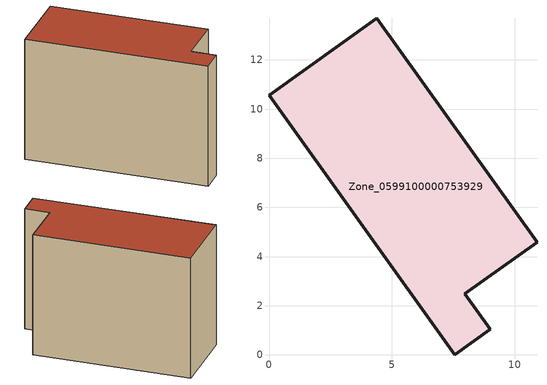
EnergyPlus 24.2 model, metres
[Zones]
Zone_0599100000753929
 floor ground (C_G): 0,10.57 4.38,13.7 10.9,4.59 7.96,2.5 8.99,1.03 7.56,0 z0
 wall outside (C_F): 4.38,13.7 0,10.57 7.56,0 8.99,1.03 7.96,2.5 10.9,4.59 4.38,13.7 z0:8.95
 roof outside (C_R): 0,10.57 7.56,0 8.99,1.03 7.96,2.5 10.9,4.59 4.38,13.7 z8.95
[BUILDING]
Pand.0599100000753929: North Axis=0; Terrain=City; Loads Convergence Tolerance Value=0.04; Temperature Convergence Tolerance Value=0.4; Solar Distribution=FullExterior; Maximum Number of Warmup Days=25; Minimum Number of Warmup Days=1
[Site:Location]
Rotterdam.The.Hague.AP_ZH_NLD Design_Conditions: Latitude=51.96; Longitude=4.45; Time Zone=1; Elevation=-4.5
[SITE:GROUNDTEMPERATURE:BUILDINGSURFACE]
18, 18, 18, 18, 18, 18, 18, 18, 18, 18, 18, 18
[MATERIAL] Thermal Absorptance=0.9; Solar Absorptance=0.7; Visible Absorptance=0.7
Name | Roughness | Thickness | Conductivity | Density | Specific Heat
G.TI.2006-2014 | MediumSmooth | 0.15 | 0.06 | 540 | 1210
F.TI.2006-2014 | Rough | 0.3 | 0.12 | 1920 | 840
R.TI.2006-2014 | MediumRough | 0.2 | 0.08 | 1500 | 1000
[CONSTRUCTION]
C_G: G.TI.2006-2014
C_F: F.TI.2006-2014
C_R: R.TI.2006-2014
[ZONE]
Zone_0599100000753929: Type=1; Multiplier=1; Ceiling Height=Autocalculate; Volume=Autocalculate; Floor Area=autocalculate; Part of Total Floor Area=Yes
[ZONEINFILTRATION:DESIGNFLOWRATE]
Infil_Zone_0599100000753929: Zone or ZoneList or Space or SpaceList=Zone_0599100000753929; Schedule=AlwaysOn; Design Flow Rate Calculation Method=Flow/Area; Flow Rate per Floor Area=0.0015; Constant Term Coefficient=1; Temperature Term Coefficient=0; Velocity Term Coefficient=0; Velocity Squared Term Coefficient=0
[HVACTEMPLATE:ZONE:IDEALLOADSAIRSYSTEM]
Zone_0599100000753929: Maximum Heating Supply Air Temperature=50; Minimum Cooling Supply Air Temperature=13; Maximum Heating Supply Air Humidity Ratio=0.0156; Minimum Cooling Supply Air Humidity Ratio=0.0077; Heating Limit=NoLimit; Cooling Limit=NoLimit; Dehumidification Control Type=ConstantSensibleHeatRatio; Cooling Sensible Heat Ratio=0.7; Dehumidification Setpoint=60; Humidification Control Type=None; Humidification Setpoint=30; Outdoor Air Method=None; Outdoor Air Flow Rate per Person=0.00944; Outdoor Air Flow Rate per Zone Floor Area=0; Outdoor Air Flow Rate per Zone=0; Demand Controlled Ventilation Type=None; Outdoor Air Economizer Type=NoEconomizer; Heat Recovery Type=None; Sensible Heat Recovery Effectiveness=0.7; Latent Heat Recovery Effectiveness=0.65
[ZONECONTROL:THERMOSTAT]
ThermostatControl_Zone_0599100000753929: Zone or ZoneList=Zone_0599100000753929; Control Type Schedule=DualSetpointControlType; Control 1=Thermostat_Zone_0599100000753929; Temperature Difference Between Cutout And Setpoint=0
[THERMOSTATSETPOINT:DUALSETPOINT]
Thermostat_Zone_0599100000753929: Heating Setpoint Temperature Schedule=HeatingSetpoint_Zone_0599100000753929; Cooling Setpoint Temperature Schedule=CoolingSetpoint_Zone_0599100000753929
[SCHEDULE:COMPACT]
HeatingSetpoint_Zone_0599100000753929: Through: 12/31, For: AllDays, Until: 24:00, 21
CoolingSetpoint_Zone_0599100000753929: Through: 12/31, For: AllDays, Until: 24:00, 24
DualSetpointControlType: Through: 12/31, For: AllDays, Until: 24:00, 4
AlwaysOn: Through: 12/31, For: AllDays, Until: 24:00, 1
